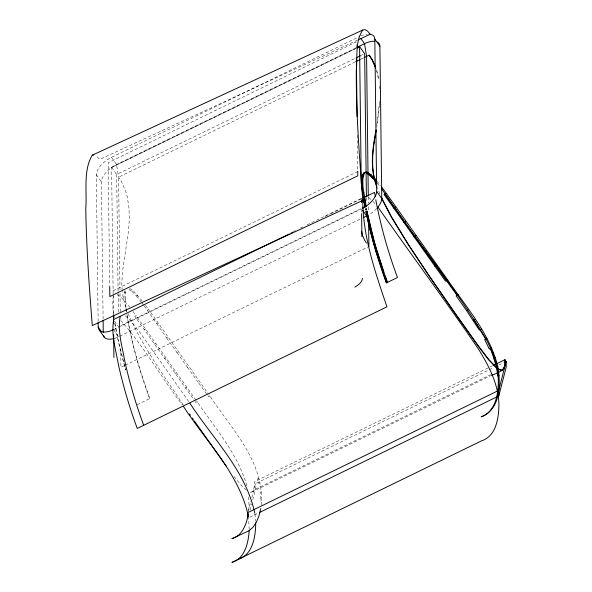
<?xml version="1.0" encoding="UTF-8"?>
<svg xmlns="http://www.w3.org/2000/svg" width="592" height="592" viewBox="0 0 592 592"><rect width="100%" height="100%" fill="white"/><g stroke="black" fill="none" stroke-linecap="round" stroke-linejoin="round"><path stroke-width="0.44" stroke-dasharray="2.96 2.22" d="M249.21 529.448L248.588 517.985M124.823 290.724L124.224 292.87L123.935 299.707L125.245 299.071L125.526 292.233L126.133 290.087M379.605 101.38L376.601 126.614M379.642 104.466L376.704 127.361M248.729 510.23L249.114 506.611L248.514 495.171M261.146 505.035C264.89 462.544 231.79 429.148 210.116 396.344L209.05 394.857M248.218 511.636L250.919 501.135M251.822 497.635L255.433 483.627L493.706 367.58M250.09 510.186L251.667 504.058M252.791 499.685L255.5 489.177L255.433 483.627M113.62 296.178L113.013 298.331L112.732 305.169L113.516 314.093M250.298 492.278L251.8 492.048C254.782 489.599 254.153 485.166 254.419 481.725L492.463 365.797M98.139 321.5L96.341 174.766A17.671 8.688 -35.5 0 1 111.466 157.331L359.448 36.563M356.236 47.73L116.543 164.458A17.671 8.688 -35.5 0 0 101.424 181.892L103.104 319.399M113.139 293.832L111.592 167.344L356.251 48.189M111.592 167.492L356.258 48.337M118.348 311.977L116.668 174.47L355.533 58.142M361.335 55.315L362.992 54.508M355.207 61.938L118.592 177.171L119.976 289.769M360.772 59.23L363.51 57.898M113.094 290.739L359.418 170.777M124.224 292.87L125.526 292.233M129.071 289.518L131.964 291.39L133.274 290.753L142.909 301.772M131.964 291.39L136.426 295.985L137.736 295.341M292.951 231.709L295.438 230.495M300.41 228.075L302.904 226.862M307.048 224.842L361.793 198.179M324.941 216.62L329.914 214.193M330.743 213.793L361.431 198.845M195.996 400.207L136.145 315.706L134.835 316.343L194.687 400.843M144.211 305.975L147.349 310.252L148.659 309.609L208.51 394.117M121.02 325.526L360.706 208.798M113.575 329.626L360.728 209.257M114.974 338.247A17.671 8.688 -35.5 0 0 118.652 336.752L360.003 219.21M144.233 329.811L145.543 329.174M147.349 310.252L156.754 323.713L158.057 323.077M154.186 344.115L155.489 343.478M156.754 323.713L166.7 338.025L168.002 337.388M124.239 365.678L120.923 367.299L120.694 348.836M125.067 365.279L368.076 246.931M164.45 358.678L165.753 358.042M166.7 338.025L176.964 352.58L178.273 351.944M174.943 373.404L176.253 372.768M176.964 352.58L187.457 367.306L188.767 366.67M137.166 404.721L149.68 398.623L139.031 366.596A245.584 69.131 64 0 1 128.027 321.108L126.932 314.123M185.585 388.226L186.894 387.59M187.457 367.306L198.098 382.136L199.408 381.5M246.812 485.758C237.925 454.279 215.799 428.86 197.602 402.434L196.292 403.071L195.227 401.591M210.116 396.344L208.806 396.98L198.098 382.136M258.948 478.129L257.646 478.765L258.778 483.368L260.08 482.724M498.686 365.153L503.666 362.733M255.5 489.177L490.45 374.751M251.8 492.048L490.909 375.602M261.435 491.797L260.125 492.433L260.317 501.158L261.627 500.514M249.72 517.26L258.023 513.212M357.701 40.056L99.767 159.411L95.726 155.474M129.663 288.415L133.274 290.753M117.142 294.513L120.761 296.844L129.818 307.152M368.601 197.476L372.657 200.991M125.386 315.921L131.764 321.996L139.749 332.193L188.87 401.783M246.331 490.257L241.144 485.233L233.788 476.242M120.849 320.538C144.034 346.535 161.142 377.378 182.417 404.928M373.234 201.628L374.98 203.544M377.148 181.278L380.597 185.562M377.348 183.165L379.65 186.021M136.426 295.985L141.599 302.408M145.521 305.339L148.659 309.609M142.124 303.126L143.693 305.265M133.008 311.429L136.145 315.706M196.529 400.954L197.602 402.434M111.466 157.331L116.55 164.458L118.592 177.171L121.575 181.885L125.911 191.941L127.354 197.232L129.004 208.155L129.3 219.351L128.59 230.562L122.64 270.736L121.797 282.976L122.167 290.857M111.592 167.344L116.668 174.47M96.341 174.766L101.424 181.892M114.471 321.042L118.533 326.74M113.893 330.07L118.652 336.752M183.194 404.795C163.584 375.247 142.339 346.276 128.131 313.605M379.842 193.895L377.385 187.62M149.68 398.623C139.66 371.465 131.757 343.449 126.977 314.877M125.837 307.448L123.462 298.908L122.27 291.656M376.638 69.834L378.932 79.631M376.638 70.833L378.85 80.653M366.27 207.822L366.737 210.227M365.331 208.28L365.641 209.886M114.878 323.572L118.807 343.182L125.756 370.067A245.584 69.131 64 0 1 115.514 327.206L114.693 321.967M254.937 513.945L255.603 521.101M125.245 299.071L126.111 308.891M379.487 86.166L379.613 88.556M368.298 196.685L368.372 203.145M368.416 206.837L368.461 210.53M366.411 197.669L366.478 203.204M361.423 197.965L361.446 199.807M361.557 209.035L361.608 213.283M356.229 47.478L356.162 41.936L108.181 162.711L109.683 285.499M357.302 135.183L357.731 170.267M120.021 293.462L120.257 312.842M113.146 294.698L113.383 314.204M365.76 210.545A245.584 69.131 64 0 1 365.419 208.806M366.707 210.086A245.584 69.131 64 0 1 366.367 208.34M376.852 208.391A17.671 8.688 -35.5 0 1 368.846 214.8M360.92 35.897A17.671 8.688 -35.5 0 1 367.329 34.166"/><path stroke-width="0.89" d="M255.7 522.869C255.64 536.108 253.006 554.615 238.398 559.255M504.902 359.736C504.643 363.177 505.265 367.61 502.29 370.059L500.788 370.289L496.814 368.268L488.6 359.721L477.877 345.698L455.13 313.634L428.852 275.739L408.487 245.066L391.423 217.242L381.574 198.446M366.034 206.615A245.584 69.131 64 0 1 365.715 204.899C365.012 194.487 360.151 182.521 364.724 172.553L363.414 173.19L361.904 176.66L363.214 176.024M249.202 530.306C248.433 542.302 245.162 558.508 231.946 562.4L481.614 440.811C496.222 436.163 498.864 417.656 498.915 404.417C498.494 384.038 488.652 365.442 478.121 348.547C445.539 300.914 411.166 254.479 378.022 207.237M376.038 130.07C372.531 148.784 369.608 168.727 376.867 186.976M376.283 129.951C372.923 148.155 369.933 167.462 376.564 185.34M248.255 514.751C246.353 524.283 242.291 535.878 231.857 538.705L248.921 530.809L252.939 527.287L256.321 522.27L258.97 515.98L260.769 508.654M259.681 512.406L498.79 395.959L498.723 390.409L506.16 361.52L504.502 362.326M498.79 395.959L506.227 367.07L506.16 361.52M113.708 319.88C110.941 334.902 115.958 350.205 118.474 364.975C123.336 386.502 129.537 407.74 137.263 428.416L386.931 306.826C375.365 272.505 362.881 237.007 362.778 200.436C359.47 157.213 356.081 113.916 356.273 70.537C357.642 57.239 354.889 41.558 362.807 30L364.983 29.6L367.469 31.013L370.266 34.247L358.545 39.671M120.161 316.735C117.394 331.757 122.411 347.067 124.927 361.83C129.789 383.357 135.99 404.595 143.715 425.278M362.807 30L92.308 155.171C82.984 170.333 87.135 191.756 85.773 208.813C86.373 247.811 89.229 286.735 92.278 325.6L362.778 200.436L364.28 196.966L365.464 196.433L366.907 196.618M491.508 375.313C499.626 372.486 506.967 369.327 505.146 359.618L493.291 365.39M357.065 47.323L364.531 43.69A17.671 8.688 -35.5 0 1 374.81 41.299M357.087 47.782L359.573 46.576L364.65 53.694L366.404 196.744M357.087 47.937L359.573 46.724M356.362 57.735L360.506 55.715M355.799 61.649L360.188 59.511M364.095 57.609L369.319 55.063L372.301 59.777L375.683 67.273M362.511 174.507L363.821 173.87M376.571 180.56L370.962 174.536L367.351 172.205L366.041 172.842L369.652 175.173L373.478 179.11M369.652 175.173L370.962 174.536M362.933 182.861L361.623 183.498L362.489 193.31L363.799 192.674M374.114 179.768L375.424 179.132M113.449 319.613L289.273 233.988M290.938 233.181L292.596 232.367M447.804 280.127L386.347 193.399L384.09 194.494L445.554 281.222L447.804 280.127C466.489 307.389 489.725 333.651 497.768 366.515C500.913 383.69 500.61 409.782 481.111 416.857C497.065 411.203 498.893 390.572 498.175 376.046C497.051 362.903 492.093 350.501 485.988 338.942C454.582 286.735 415.554 239.531 381.744 188.87M362.371 207.992L365.686 206.379M363.318 217.597L366.633 215.984A17.671 8.688 -35.5 0 0 367.366 215.614M393.495 207.962L395.745 206.867M403.441 222.266L405.69 221.171M413.704 236.83L415.961 235.734M424.198 251.556L426.455 250.46M386.428 282.872L375.772 250.845A245.584 69.131 64 0 1 365.937 211.418C370.932 235.712 377.77 259.636 386.428 282.872L397.469 277.493C388.108 252.259 380.745 226.24 375.787 199.778M434.846 266.378L437.096 265.283M458.489 294.92L456.24 296.015L466.651 310.696L479.261 330.033L481.518 328.937M466.651 310.696L467.961 310.06M473.208 320.405L475.457 319.303M486.927 338.483L484.678 339.579L489.295 349.036L491.545 347.933M499.115 375.587L497.813 376.223L496.466 367.151L492.196 353.261L493.506 352.625M493.906 357.916L495.208 357.279M495.334 362.548L496.636 361.912M496.466 367.151L497.768 366.515M498.723 390.409L247.989 512.517L248.048 517.275M92.308 155.171L93.758 154.904M502.534 369.941L501.032 370.17L497.058 368.15L488.844 359.603L478.121 345.58L455.374 313.516L429.096 275.62L408.732 244.947L391.667 217.123L381.492 197.595M367.351 172.205L365.9 172.02L363.777 173.019C359.203 182.987 364.065 194.953 364.776 205.357A245.584 69.131 64 0 0 365.094 207.074M364.961 172.479L366.404 172.664L370.015 174.995L373.841 178.932M374.477 179.591L376.778 182.447M381.64 186.983L386.347 193.399M457.179 295.556L414.652 236.371L385.037 194.035M189.884 403.196C212.787 438.613 245.754 470.573 254.804 513.183M183.431 406.341C206.164 441.795 239.405 473.689 248.351 516.32M226.373 466.274L194.302 420.845M369.171 34.129A17.671 8.688 -35.5 0 1 374.817 39.146L379.901 46.272L381.759 198.549A17.671 8.688 -35.5 0 1 377.378 207.799M360.72 38.347L364.531 43.69L366.581 56.403L368.283 195.767M374.817 39.146L376.675 191.423L381.759 198.549M362.452 200.274L364.99 203.833M362.504 210.19L366.633 215.984M98.146 322.425L98.205 327.043L101.698 331.942M99.412 330.306L104.495 337.433M189.484 413.912L190.446 415.303M192.378 418.07L193.34 419.462M369.075 55.182L372.057 59.896L375.757 68.25M474.148 319.946L485.625 339.12M490.235 348.57L492.196 353.261M385.362 276.96L387.368 282.414L376.719 250.386A245.584 69.131 64 0 1 366.885 210.959L374.632 243.097L383.409 271.417M365.96 206.223L364.443 197.299M365.02 206.682L363.503 197.758L374.544 192.378L375.239 196.722M126.111 308.891L126.525 311.503M113.597 314.981L114.012 317.601M368.609 222.533L368.905 246.524M359.573 46.576L361.246 183.505M361.453 200.399L361.475 202.575M361.616 213.645L361.897 236.696M356.354 57.631L357.072 116.72M357.738 171.192L357.797 175.809L109.816 296.577L109.69 286.417M113.398 315.003L113.494 323.343M113.634 334.413L113.916 357.464M103.119 320.324L103.267 332.319M377.245 41.958A17.671 8.688 -35.5 0 1 379.901 46.272M362.408 278.381A8.836 4.344 -35.5 0 1 354.845 287.098M113.575 329.626A17.671 8.688 -35.5 0 1 98.205 327.043M376.675 191.423A17.671 8.688 -35.5 0 1 362.289 208.488M114.241 338.469A17.671 8.688 -35.5 0 1 103.467 335.538M366.359 242.964A8.836 2.486 64 0 1 361.83 231.694"/></g></svg>
